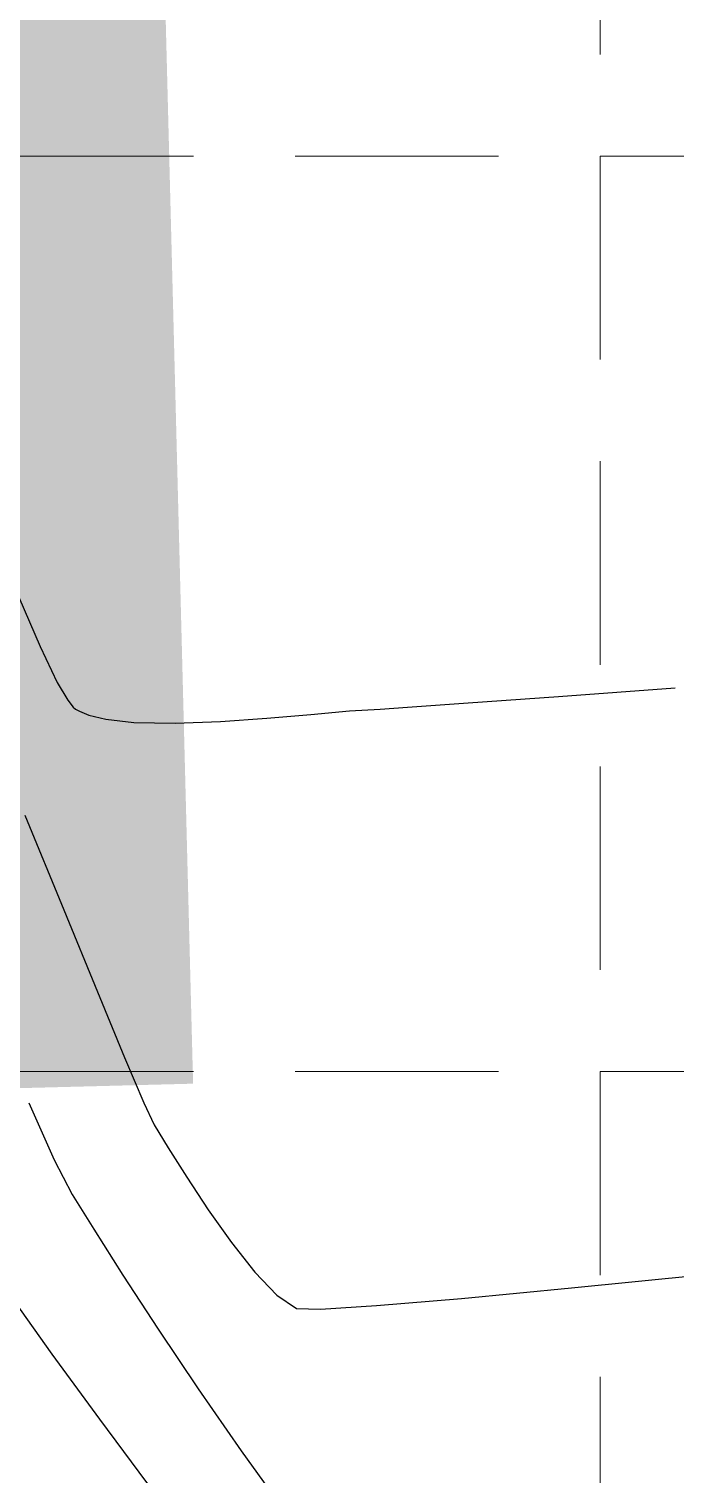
# Model space of a CAD drawing. Header units: inches. Extents: x 2547543 to 2548696, y 7125653 to 7126375.
# Drawn here: x 2547820.34 to 2547833.06, y 7125934.46 to 7125962.88 of the extents above; entities that cross this region are included whole.
import ezdxf

# ---------------------------------------------------------------- set-up
doc = ezdxf.new("R2010")
doc.units = ezdxf.units.IN
doc.header["$MEASUREMENT"] = 0
doc.linetypes.add('HIDDEN', pattern=[0.375, 0.25, -0.125])
for name, color, linetype in [('C-STRM-PIPE-N', 4, 'Continuous'), ('EROSION BLANKET', 84, 'Continuous'), ('GRID', 254, 'HIDDEN'), ('V-TOPO-MAJR-E', 6, 'Continuous'), ('V-TOPO-MINR-E', 14, 'Continuous')]:
    doc.layers.add(name, color=color, linetype=linetype)

msp = doc.modelspace()

# ---------------------------------------------------------------- linework, layer by layer
at = {"layer": 'C-STRM-PIPE-N', "color": 5}
for radius in [75.87500000015534, 74.12499999984466]:
    msp.add_arc((2547882.651417537, 7125954.667109145), radius, 123.2833623608867, 182.4843019953093, dxfattribs=at)
at = {"layer": 'EROSION BLANKET', "ltscale": 60, "const_width": 10}
msp.add_lwpolyline([(2547798.490799192, 7125941.568912889), (2547798.689095833, 7125963.076533443), (2547818.022886099, 7125963.47298637), (2547818.575709255, 7125942.011274741)], dxfattribs=at)
at = {"layer": 'GRID', "color": 252, "linetype": 'HIDDEN', "lineweight": 0, "ltscale": 16}
for p, q in [((2547831.583313598, 7126356.376313465), (2547831.583313598, 7125726.296813901)), ((2547561.583313602, 7125960.37631347), (2548677.583313586, 7125960.37631347)), ((2547561.583313602, 7125942.37631347), (2548677.583313586, 7125942.37631347))]:
    msp.add_line(p, q, dxfattribs=at)
at = {"layer": 'V-TOPO-MAJR-E', "color": 35, "extrusion": (0.9191395462159223, 0.3939320938715056, 0), "elevation": 5148943.330647085}
msp.add_lwpolyline([(5546076.157301746, 585.0000000000009), (5546074.838159203, 585.0000000000009)], dxfattribs=at)
at = {"layer": 'V-TOPO-MAJR-E', "color": 35, "extrusion": (0.9012345486142791, 0.4333316147986628, 0), "elevation": 5384083.654791003}
msp.add_lwpolyline([(5318101.797717867, 585), (5318101.013154952, 585)], dxfattribs=at)
at = {"layer": 'V-TOPO-MAJR-E', "color": 35, "extrusion": (0.8636039190708584, 0.5041708747691146, 0), "elevation": 5793004.577002184}
msp.add_lwpolyline([(4869461.280135524, 585), (4869460.874879037, 585)], dxfattribs=at)
at = {"layer": 'V-TOPO-MAJR-E', "color": 35, "elevation": 585}
for points in [[(2547830.763084406, 7125949.754159162), (2547833.055587427, 7125949.92318498)], [(2547827.793052835, 7125949.540498166), (2547828.985890851, 7125949.6248251)], [(2547821.263218234, 7125949.504279664), (2547821.339213126, 7125949.461214443)], [(2547821.520455582, 7125949.387491229), (2547821.858192486, 7125949.305583956)], [(2547821.858192486, 7125949.305583956), (2547822.411148013, 7125949.243352207)], [(2547822.411148013, 7125949.243352207), (2547823.223748253, 7125949.227019651)], [(2547825.023783619, 7125949.325095027), (2547825.890244417, 7125949.400494213)]]:
    msp.add_lwpolyline(points, dxfattribs=at)
at = {"layer": 'V-TOPO-MAJR-E', "color": 35, "extrusion": (0.7822070863095618, 0.6230185182858581, 0), "elevation": 6432522.335792609}
msp.add_lwpolyline([(3986628.605811582, 585.0000000000005), (3986628.429615734, 585.0000000000005)], dxfattribs=at)
at = {"layer": 'V-TOPO-MAJR-E', "color": 35, "extrusion": (-0.6361761631748464, -0.7715438350528966, 0), "elevation": -7118845.564614685}
msp.add_lwpolyline([(-2567603.486416277, 585), (-2567603.426157624, 585)], dxfattribs=at)
at = {"layer": 'V-TOPO-MAJR-E', "color": 35, "extrusion": (0.06291210543119734, -0.9980190714561591, 0), "elevation": -6951544.332914349}
msp.add_lwpolyline([(2991088.676534885, 585.0000000000009), (2991089.217041998, 585.0000000000009)], dxfattribs=at)
at = {"layer": 'V-TOPO-MAJR-E', "color": 35, "extrusion": (0.07258237699826404, -0.9973624208627884, 0), "elevation": -6922226.884780806}
msp.add_lwpolyline([(3058327.247452176, 585), (3058329.029345615, 585)], dxfattribs=at)
at = {"layer": 'V-TOPO-MAJR-E', "color": 35, "extrusion": (0.3767870295632372, 0.9262999159845111, 0), "elevation": 7560752.421492754}
msp.add_lwpolyline([(324918.6378520764, 585), (324918.4421892543, 585)], dxfattribs=at)
at = {"layer": 'V-TOPO-MAJR-E', "color": 35, "extrusion": (0.03784885914500499, -0.9992834752268356, 0), "elevation": -7024411.105544161}
msp.add_lwpolyline([(2815706.693858719, 585.0000000000009), (2815707.585538552, 585.0000000000009)], dxfattribs=at)
at = {"layer": 'V-TOPO-MAJR-E', "color": 35, "extrusion": (0.07058991931747345, -0.9975054201811401, 0), "elevation": -6928322.312854504}
msp.add_lwpolyline([(3044488.547548492, 585.0000000000009), (3044489.458816165, 585.0000000000009)], dxfattribs=at)
at = {"layer": 'V-TOPO-MAJR-E', "color": 35, "extrusion": (0.0873828026253617, -0.9961748068513563, 0), "elevation": -6876055.100778849}
msp.add_lwpolyline([(3160765.394086818, 585.0000000000005), (3160766.160458328, 585.0000000000005)], dxfattribs=at)
at = {"layer": 'V-TOPO-MAJR-E', "color": 35, "extrusion": (0.06492314834903767, -0.9978902669173845, 0), "elevation": -6945502.688320567}
msp.add_lwpolyline([(3005090.493908134, 585), (3005091.095108527, 585)], dxfattribs=at)
at = {"layer": 'V-TOPO-MINR-E', "color": 35, "extrusion": (0.9246583858224382, 0.3807976753188536, 0), "elevation": 5069407.583953021}
msp.add_lwpolyline([(5618863.004153703, 584), (5618860.98881196, 584)], dxfattribs=at)
at = {"layer": 'V-TOPO-MINR-E', "color": 35}
for points, elevation in [([(2547821.031174638, 7125945.555288612), (2547821.69357135, 7125943.943937765)], 584), ([(2547822.606276646, 7125941.761899644), (2547822.808102275, 7125941.333316457)], 584), ([(2547823.449600435, 7125940.300812044), (2547823.872988064, 7125939.658430843)], 584), ([(2547823.872988064, 7125939.658430843), (2547824.327977506, 7125939.0160561)], 584), ([(2547821.61950988, 7125939.277186597), (2547822.19426302, 7125938.375051826)], 583), ([(2547825.60637757, 7125937.719664046), (2547826.077571431, 7125937.708394026)], 584), ([(2547826.077571431, 7125937.708394026), (2547827.184932307, 7125937.778003984)], 584), ([(2547823.67471268, 7125936.141367657), (2547824.521577849, 7125934.919438907)], 583), ([(2547824.521577849, 7125934.919438907), (2547825.400315675, 7125933.700532814)], 583)]:
    msp.add_lwpolyline(points, dxfattribs=dict(at, elevation=elevation))
at = {"layer": 'V-TOPO-MINR-E', "color": 35, "extrusion": (0.9239944920303546, 0.3824057775420859, 0), "elevation": 5079175.346138218}
msp.add_lwpolyline([(5610031.218946811, 584.0000000000009), (5610029.824840012, 584.0000000000009)], dxfattribs=at)
at = {"layer": 'V-TOPO-MINR-E', "color": 35, "extrusion": (0.9204468703463636, 0.3908676999568838, 0), "elevation": 5130435.810645472}
msp.add_lwpolyline([(5563190.202146539, 584), (5563189.230997474, 584)], dxfattribs=at)
at = {"layer": 'V-TOPO-MINR-E', "color": 35, "extrusion": (0.912524114446869, 0.4090229095698156, 0), "elevation": 5239620.935391346}
msp.add_lwpolyline([(5460476.804443851, 583.0000000000005), (5460475.581746421, 583.0000000000005)], dxfattribs=at)
at = {"layer": 'V-TOPO-MINR-E', "color": 35, "extrusion": (0.8529607604697336, 0.5219750387699529, 0), "elevation": 5892756.383671317}
msp.add_lwpolyline([(4748248.429690157, 584), (4748247.898380728, 584)], dxfattribs=at)
at = {"layer": 'V-TOPO-MINR-E', "color": 35, "extrusion": (0.8466201159092878, 0.5321976882115743, 0), "elevation": 5949447.538642986}
msp.add_lwpolyline([(4677019.337859428, 584.0000000000005), (4677018.653587569, 584.0000000000005)], dxfattribs=at)
at = {"layer": 'V-TOPO-MINR-E', "color": 35, "extrusion": (0.8894378133233042, 0.4570562068615404, 0), "elevation": 5523083.601648735}
msp.add_lwpolyline([(5173583.73418649, 583.0000000000009), (5173582.967830647, 583.0000000000009)], dxfattribs=at)
at = {"layer": 'V-TOPO-MINR-E', "color": 35, "extrusion": (0.8499305605567392, 0.5268947164583332, 0), "elevation": 5920091.212221147}
msp.add_lwpolyline([(4714120.6215805, 583.0000000000009), (4714119.814554421, 583.0000000000009)], dxfattribs=at)
at = {"layer": 'V-TOPO-MINR-E', "color": 35, "extrusion": (0.7838076145273161, 0.6210037225403712, 0), "elevation": 6422238.764313219}
msp.add_lwpolyline([(4003156.869389111, 584), (4003156.130306035, 584)], dxfattribs=at)
at = {"layer": 'V-TOPO-MINR-E', "color": 35, "extrusion": (0.7211394807640732, 0.6927899027001786, 0), "elevation": 6774115.240188022}
msp.add_lwpolyline([(3373688.257991028, 584), (3373687.629605242, 584)], dxfattribs=at)
at = {"layer": 'V-TOPO-MINR-E', "color": 35, "extrusion": (0.8371573066203489, 0.5469621961088018, 0), "elevation": 6030546.868851114}
msp.add_lwpolyline([(4571968.954532126, 583.0000000000009), (4571967.684110093, 583.0000000000009)], dxfattribs=at)
at = {"layer": 'V-TOPO-MINR-E', "color": 35, "extrusion": (0.1002334898622173, -0.9949639428190556, 0), "elevation": -6834673.498634933}
msp.add_lwpolyline([(3249257.639010313, 584.0000000000009), (3249260.228039548, 584.0000000000009)], dxfattribs=at)
at = {"layer": 'V-TOPO-MINR-E', "color": 35, "extrusion": (-0.5663528366644734, -0.8241628870569848, 0), "elevation": -7315901.663524908}
msp.add_lwpolyline([(-1935972.199989608, 584), (-1935971.733956251, 584)], dxfattribs=at)
at = {"layer": 'V-TOPO-MINR-E', "color": 35, "extrusion": (0.08453535657995594, -0.9964204802631768, 0), "elevation": -6885048.863501888}
msp.add_lwpolyline([(3141100.878267973, 584.0000000000009), (3141102.55448405, 584.0000000000009)], dxfattribs=at)
at = {"layer": 'V-TOPO-MINR-E', "color": 35, "extrusion": (0.0944926719937167, -0.9955255571503365, 0), "elevation": -6853302.161425887}
msp.add_lwpolyline([(3209777.655039383, 584), (3209779.824505848, 584)], dxfattribs=at)
at = {"layer": 'V-TOPO-MINR-E', "color": 35, "extrusion": (0.8165129248334191, 0.5773271547224983, 0), "elevation": 6194325.440745541}
msp.add_lwpolyline([(4347494.654671472, 582.0000000000009), (4347493.386000291, 582.0000000000009)], dxfattribs=at)
at = {"layer": 'V-TOPO-MINR-E', "color": 35, "extrusion": (0.8302504593325105, 0.5573905047434476, 0), "elevation": 6087260.918834941}
msp.add_lwpolyline([(4496180.439882468, 583), (4496179.030499229, 583)], dxfattribs=at)
at = {"layer": 'V-TOPO-MINR-E', "color": 35, "extrusion": (0.807023400631145, 0.5905194584717279, 0), "elevation": 6264155.356695485}
msp.add_lwpolyline([(4246260.010216873, 582.0000000000009), (4246258.423154736, 582.0000000000009)], dxfattribs=at)
at = {"layer": 'V-TOPO-MINR-E', "color": 35, "extrusion": (0.8011400406901201, 0.5984769295495297, 0), "elevation": 6305870.030346727}
msp.add_lwpolyline([(4184059.761691293, 582), (4184057.927674456, 582)], dxfattribs=at)

doc.saveas('drawing.dxf')
